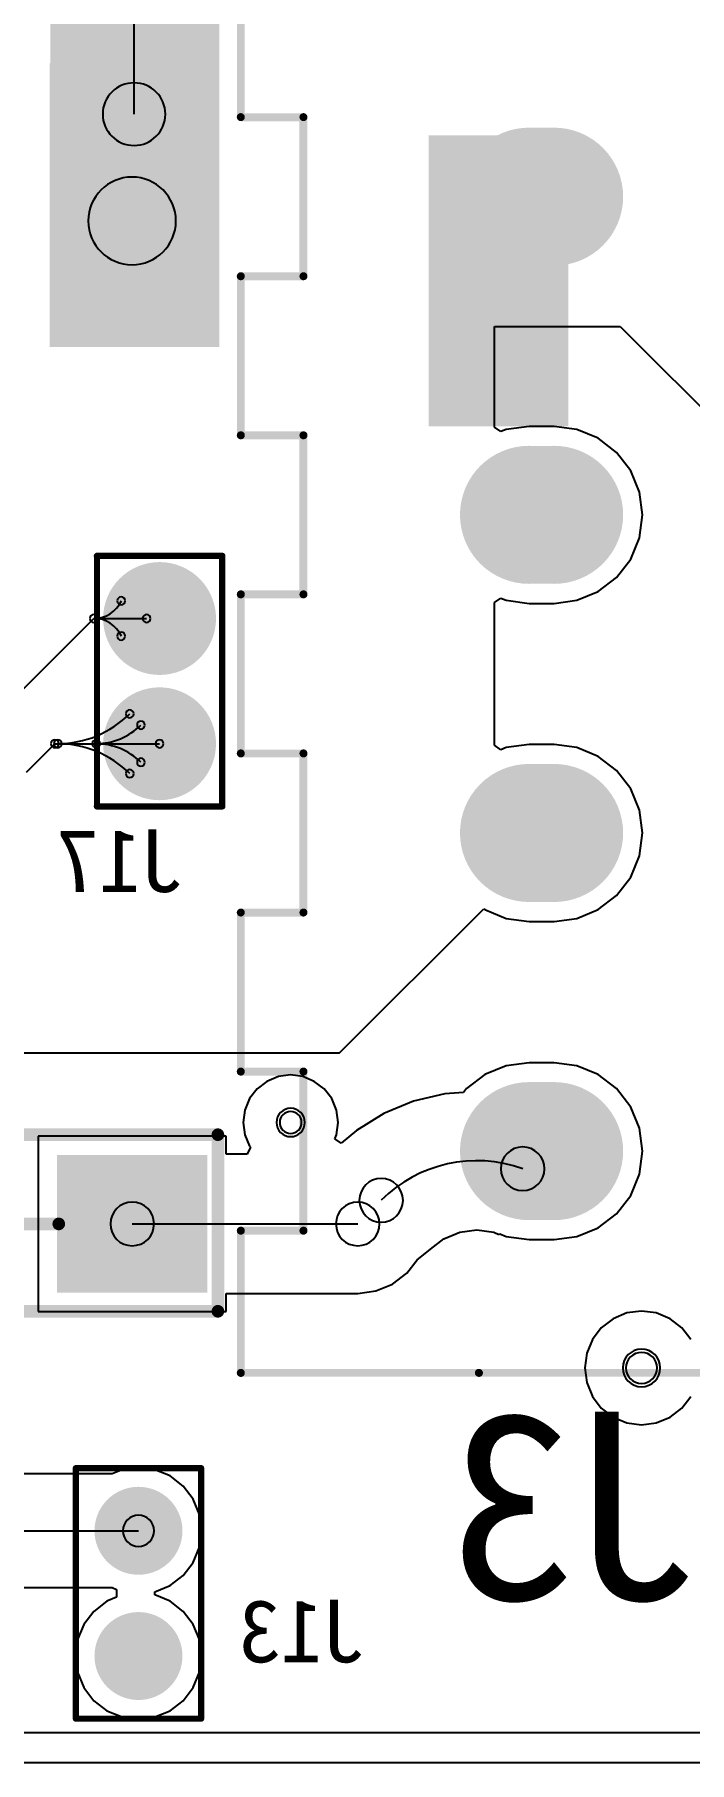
# Model space of a CAD drawing. Header units: inches. Extents: x 32166 to 66782, y 2386 to 7162.
# Drawn here: x 32857.5 to 32904.5, y 2886.6 to 3010.7 of the extents above; entities that cross this region are included whole.
import ezdxf

# ---------------------------------------------------------------- set-up
doc = ezdxf.new("R2010")
doc.units = ezdxf.units.IN
doc.header["$LTSCALE"] = 0.64311
doc.header["$MEASUREMENT"] = 0
for name, color, linetype in [('BOTTOMLAYER', 5, 'CONTINUOUS'), ('BOTTOMOVERLAY', 54, 'CONTINUOUS'), ('BOTTOMPASTE', 16, 'CONTINUOUS'), ('BOTTOMSOLDER', 6, 'CONTINUOUS'), ('KEEPOUTLAYER', 6, 'CONTINUOUS'), ('MULTILAYER', 9, 'CONTINUOUS')]:
    doc.layers.add(name, color=color, linetype=linetype)
doc.styles.get("Standard").update_dxf_attribs({"font": 'txt', "width": 0.8})

msp = doc.modelspace()

# ---------------------------------------------------------------- linework, layer by layer
at = {"layer": 'BOTTOMLAYER'}
for p, q in [((32890.49, 2982.5), (32890.49, 2989.74)), ((32890.49, 2989.74), (32899.53, 2989.74)), ((32899.53, 2989.74), (32941.47, 2947.8)), ((32890.96, 2982.18), (32890.49, 2982.5)), ((32891.33, 2982.34), (32890.96, 2982.18)), ((32892.98, 2982.55), (32891.33, 2982.34)), ((32894.78, 2982.55), (32892.98, 2982.55)), ((32896.42, 2982.34), (32894.78, 2982.55)), ((32897.95, 2981.7), (32896.42, 2982.34)), ((32899.27, 2980.69), (32897.95, 2981.7)), ((32900.28, 2979.37), (32899.27, 2980.69)), ((32900.92, 2977.84), (32900.28, 2979.37)), ((32901.13, 2976.2), (32900.92, 2977.84)), ((32900.92, 2974.55), (32901.13, 2976.2)), ((32900.28, 2973.02), (32900.92, 2974.55)), ((32899.27, 2971.7), (32900.28, 2973.02)), ((32897.95, 2970.69), (32899.27, 2971.7)), ((32890.49, 2969.9), (32890.96, 2970.21)), ((32890.49, 2959.64), (32890.49, 2969.9)), ((32890.96, 2970.21), (32891.33, 2970.06)), ((32891.33, 2970.06), (32892.98, 2969.84)), ((32892.98, 2969.84), (32894.78, 2969.84)), ((32894.78, 2969.84), (32896.42, 2970.06)), ((32896.42, 2970.06), (32897.95, 2970.69)), ((32852.72, 2959.75), (32861.72, 2968.75)), ((32861.72, 2968.75), (32865.51, 2968.75)), ((32856.89, 2957.71), (32858.93, 2959.75)), ((32858.93, 2959.75), (32866.45, 2959.75)), ((32890.96, 2959.32), (32890.49, 2959.64)), ((32891.33, 2959.48), (32890.96, 2959.32)), ((32892.98, 2959.69), (32891.33, 2959.48)), ((32894.78, 2959.69), (32892.98, 2959.69)), ((32896.42, 2959.48), (32894.78, 2959.69)), ((32897.95, 2958.84), (32896.42, 2959.48)), ((32899.27, 2957.83), (32897.95, 2958.84)), ((32900.28, 2956.51), (32899.27, 2957.83)), ((32900.92, 2954.98), (32900.28, 2956.51)), ((32901.13, 2953.34), (32900.92, 2954.98)), ((32900.92, 2951.69), (32901.13, 2953.34)), ((32900.28, 2950.16), (32900.92, 2951.69)), ((32899.27, 2948.84), (32900.28, 2950.16)), ((32897.95, 2947.83), (32899.27, 2948.84)), ((32879.37, 2937.54), (32889.73, 2947.89)), ((32889.73, 2947.89), (32889.8, 2947.83)), ((32889.8, 2947.83), (32891.33, 2947.2)), ((32896.42, 2947.2), (32897.95, 2947.83)), ((32891.33, 2947.2), (32892.98, 2946.98)), ((32892.98, 2946.98), (32894.78, 2946.98)), ((32894.78, 2946.98), (32896.42, 2947.2)), ((32782.18, 2937.54), (32879.37, 2937.54)), ((32891.33, 2936.62), (32889.8, 2935.98)), ((32892.98, 2936.83), (32891.33, 2936.62)), ((32894.78, 2936.83), (32892.98, 2936.83)), ((32896.42, 2936.62), (32894.78, 2936.83)), ((32897.95, 2935.98), (32896.42, 2936.62)), ((32874.16, 2935.49), (32873.46, 2934.95)), ((32874.98, 2935.83), (32874.16, 2935.49)), ((32875.86, 2935.95), (32874.98, 2935.83)), ((32876.74, 2935.83), (32875.86, 2935.95)), ((32877.56, 2935.49), (32876.74, 2935.83)), ((32878.27, 2934.95), (32877.56, 2935.49)), ((32889.8, 2935.98), (32888.48, 2934.97)), ((32899.27, 2934.97), (32897.95, 2935.98)), ((32872.91, 2934.25), (32872.57, 2933.43)), ((32873.46, 2934.95), (32872.91, 2934.25)), ((32878.81, 2934.25), (32878.27, 2934.95)), ((32879.15, 2933.43), (32878.81, 2934.25)), ((32884.68, 2934.06), (32882.55, 2933.18)), ((32886.93, 2934.6), (32884.68, 2934.06)), ((32888.28, 2934.7), (32886.93, 2934.6)), ((32888.48, 2934.97), (32888.28, 2934.7)), ((32900.28, 2933.65), (32899.27, 2934.97)), ((32872.57, 2933.43), (32872.46, 2932.54)), ((32872.46, 2932.54), (32872.57, 2931.66)), ((32879.27, 2932.54), (32879.15, 2933.43)), ((32879.15, 2931.66), (32879.27, 2932.54)), ((32882.55, 2933.18), (32880.59, 2931.97)), ((32900.92, 2932.12), (32900.28, 2933.65)), ((32871.23, 2931.55), (32857.73, 2931.55)), ((32857.73, 2931.55), (32857.73, 2918.95)), ((32871.23, 2930.25), (32871.23, 2931.55)), ((32872.57, 2931.66), (32872.91, 2930.84)), ((32879.03, 2931.37), (32879.15, 2931.66)), ((32879.49, 2931.04), (32879.03, 2931.37)), ((32880.59, 2931.97), (32879.49, 2931.04)), ((32901.13, 2930.48), (32900.92, 2932.12)), ((32872.73, 2930.25), (32871.23, 2930.25)), ((32872.98, 2930.76), (32872.73, 2930.25)), ((32872.91, 2930.84), (32872.98, 2930.76)), ((32900.92, 2928.83), (32901.13, 2930.48)), ((32900.28, 2927.3), (32900.92, 2928.83)), ((32899.27, 2925.98), (32900.28, 2927.3)), ((32864.48, 2925.25), (32880.68, 2925.25)), ((32897.95, 2924.97), (32899.27, 2925.98)), ((32885.9, 2923.44), (32886.86, 2924.18)), ((32886.86, 2924.18), (32888, 2924.65)), ((32888, 2924.65), (32889.23, 2924.82)), ((32889.23, 2924.82), (32890.45, 2924.65)), ((32890.45, 2924.65), (32890.82, 2924.5)), ((32890.82, 2924.5), (32890.88, 2924.53)), ((32890.82, 2924.5), (32890.82, 2924.5)), ((32890.88, 2924.53), (32890.88, 2924.53)), ((32890.88, 2924.53), (32891.33, 2924.34)), ((32891.33, 2924.34), (32892.98, 2924.12)), ((32892.98, 2924.12), (32894.78, 2924.12)), ((32894.78, 2924.12), (32896.42, 2924.34)), ((32896.42, 2924.34), (32897.95, 2924.97)), ((32884.21, 2921.72), (32884.94, 2922.68)), ((32884.94, 2922.68), (32885.89, 2923.41)), ((32885.89, 2923.41), (32885.9, 2923.44)), ((32885.89, 2923.41), (32885.89, 2923.41)), ((32883.17, 2920.93), (32884.21, 2921.72)), ((32871.23, 2918.95), (32871.23, 2920.26)), ((32871.23, 2920.26), (32880.68, 2920.26)), ((32880.68, 2920.26), (32881.97, 2920.43)), ((32881.97, 2920.43), (32883.17, 2920.93)), ((32857.73, 2918.95), (32871.23, 2918.95)), ((32901.06, 2918.99), (32900.01, 2918.85)), ((32902.12, 2918.85), (32901.06, 2918.99)), ((32898.17, 2917.79), (32897.53, 2916.95)), ((32899.02, 2918.44), (32898.17, 2917.79)), ((32900.01, 2918.85), (32899.02, 2918.44)), ((32903.11, 2918.44), (32902.12, 2918.85)), ((32903.95, 2917.79), (32903.11, 2918.44)), ((32904.6, 2916.95), (32903.95, 2917.79)), ((32897.53, 2916.95), (32897.12, 2915.96)), ((32897.12, 2915.96), (32896.98, 2914.9)), ((32896.98, 2914.9), (32897.12, 2913.85)), ((32897.12, 2913.85), (32897.53, 2912.86)), ((32897.53, 2912.86), (32898.17, 2912.02)), ((32903.95, 2912.02), (32904.6, 2912.86)), ((32898.17, 2912.02), (32899.02, 2911.37)), ((32903.11, 2911.37), (32903.95, 2912.02)), ((32899.02, 2911.37), (32900.01, 2910.96)), ((32900.01, 2910.96), (32901.06, 2910.82)), ((32901.06, 2910.82), (32902.12, 2910.96)), ((32902.12, 2910.96), (32903.11, 2911.37)), ((32864.93, 2907.74), (32863.75, 2907.59)), ((32866.1, 2907.59), (32864.93, 2907.74)), ((32863.03, 2907.29), (32835.9, 2907.29)), ((32863.75, 2907.59), (32863.03, 2907.29)), ((32867.2, 2907.14), (32866.1, 2907.59)), ((32868.14, 2906.41), (32867.2, 2907.14)), ((32868.86, 2905.47), (32868.14, 2906.41)), ((32869.31, 2904.38), (32868.86, 2905.47)), ((32869.47, 2903.2), (32869.31, 2904.38)), ((32833.74, 2903.2), (32864.93, 2903.2)), ((32869.31, 2902.03), (32869.47, 2903.2)), ((32868.86, 2900.93), (32869.31, 2902.03)), ((32868.14, 2899.99), (32868.86, 2900.93)), ((32847.46, 2899.12), (32863.03, 2899.12)), ((32863.03, 2899.12), (32863.34, 2898.99)), ((32866.1, 2898.82), (32867.2, 2899.27)), ((32867.2, 2899.27), (32868.14, 2899.99)), ((32862.66, 2898.14), (32861.72, 2897.41)), ((32863.34, 2898.42), (32862.66, 2898.14)), ((32863.34, 2898.99), (32863.34, 2898.42)), ((32866.1, 2898.59), (32866.1, 2898.82)), ((32867.2, 2898.14), (32866.1, 2898.59)), ((32868.14, 2897.41), (32867.2, 2898.14)), ((32861.72, 2897.41), (32861, 2896.47)), ((32868.86, 2896.47), (32868.14, 2897.41)), ((32860.54, 2895.38), (32860.39, 2894.2)), ((32861, 2896.47), (32860.54, 2895.38)), ((32869.31, 2895.38), (32868.86, 2896.47)), ((32869.47, 2894.2), (32869.31, 2895.38)), ((32860.39, 2894.2), (32860.54, 2893.03)), ((32869.31, 2893.03), (32869.47, 2894.2)), ((32860.54, 2893.03), (32861, 2891.93)), ((32868.86, 2891.93), (32869.31, 2893.03)), ((32861, 2891.93), (32861.72, 2890.99)), ((32868.14, 2890.99), (32868.86, 2891.93)), ((32861.72, 2890.99), (32862.66, 2890.27)), ((32867.2, 2890.27), (32868.14, 2890.99)), ((32862.66, 2890.27), (32863.75, 2889.82)), ((32863.75, 2889.82), (32864.93, 2889.67)), ((32864.93, 2889.67), (32866.1, 2889.82)), ((32866.1, 2889.82), (32867.2, 2890.27)), ((33155.94, 2888.68), (32729.33, 2888.68))]:
    msp.add_line(p, q, dxfattribs=at)
at = {"layer": 'BOTTOMLAYER', "const_width": 9}
for points in [[(32892.98, 2999.06), (32894.78, 2999.06)], [(32892.98, 2976.2), (32894.78, 2976.2)], [(32892.98, 2953.34), (32894.78, 2953.34)], [(32892.98, 2930.48), (32894.78, 2930.48)]]:
    msp.add_lwpolyline(points, dxfattribs=at)
at = {"layer": 'BOTTOMLAYER'}
for points, const_width in [([(32892.98, 3001.31, 1), (32892.98, 2996.81, 1)], 4.5), ([(32894.78, 3001.31, 1), (32894.78, 2996.81, 1)], 4.5), ([(32892.98, 2978.45, 1), (32892.98, 2973.95, 1)], 4.5), ([(32894.78, 2978.45, 1), (32894.78, 2973.95, 1)], 4.5), ([(32864.65, 2968.75, 1), (32868.25, 2968.75, 1)], 3.6), ([(32864.65, 2959.75, 1), (32868.25, 2959.75, 1)], 3.6), ([(32892.98, 2955.59, 1), (32892.98, 2951.09, 1)], 4.5), ([(32894.78, 2955.59, 1), (32894.78, 2951.09, 1)], 4.5), ([(32892.98, 2932.73, 1), (32892.98, 2928.23, 1)], 4.5), ([(32894.78, 2932.73, 1), (32894.78, 2928.23, 1)], 4.5), ([(32866.28, 2903.2, 1), (32863.58, 2903.2, 1)], 2.7), ([(32866.28, 2894.2, 1), (32863.58, 2894.2, 1)], 2.7)]:
    msp.add_lwpolyline(points, format="xyb", close=True, dxfattribs=dict(at, const_width=const_width))
for centre, radius, start, end in [((32864.47, 2997.32), 3.15, 0, 180), ((32864.47, 2997.32), 3.15, 180, 0), ((32861.72, 2970.93), 2.18, 269.9999, 335.2899), ((32861.72, 2970.93), 2.18, 269.9999, 335.2899), ((32863.69, 2970.02), 0.286, 0, 180), ((32863.69, 2970.02), 0.286, 0, 180), ((32863.69, 2970.02), 0.286, 180, 0), ((32863.69, 2970.02), 0.286, 180, 0), ((32861.72, 2968.75), 0.286, 0, 180), ((32861.72, 2968.75), 0.286, 0, 180), ((32861.72, 2968.75), 0.286, 0, 180), ((32861.72, 2968.75), 0.286, 0, 180), ((32861.72, 2968.75), 0.286, 0, 180), ((32861.72, 2968.75), 0.286, 0, 180), ((32861.72, 2968.75), 0.286, 180, 0), ((32861.72, 2968.75), 0.286, 180, 0), ((32861.72, 2968.75), 0.286, 180, 0), ((32861.72, 2968.75), 0.286, 180, 0), ((32861.72, 2968.75), 0.286, 180, 0), ((32861.72, 2968.75), 0.286, 180, 0), ((32861.72, 2966.58), 2.18, 24.7101, 90.0001), ((32861.72, 2966.58), 2.18, 24.7101, 90.0001), ((32865.51, 2968.75), 0.286, 0, 180), ((32865.51, 2968.75), 0.286, 180, 0), ((32863.69, 2967.49), 0.286, 0, 180), ((32863.69, 2967.49), 0.286, 0, 180), ((32863.69, 2967.49), 0.286, 180, 0), ((32863.69, 2967.49), 0.286, 180, 0), ((32859.13, 2967.07), 7.31, 270, 315), ((32864.3, 2961.9), 0.286, 0, 180), ((32864.3, 2961.9), 0.286, 180, 0), ((32865.11, 2961.09), 0.286, 0, 180), ((32858.93, 2959.75), 0.286, 0, 180), ((32858.93, 2959.75), 0.286, 0, 180), ((32859.13, 2959.75), 0.286, 0, 180), ((32859.13, 2959.75), 0.286, 0, 180), ((32861.89, 2959.75), 0.286, 0, 180), ((32861.89, 2959.75), 0.286, 0, 180), ((32861.89, 2964.31), 4.55, 269.9999, 314.9999), ((32865.11, 2961.09), 0.286, 180, 0), ((32866.45, 2959.75), 0.286, 0, 180), ((32858.93, 2959.75), 0.286, 180, 0), ((32858.93, 2959.75), 0.286, 180, 0), ((32859.13, 2959.75), 0.286, 180, 0), ((32859.13, 2959.75), 0.286, 180, 0), ((32859.13, 2952.44), 7.31, 45, 90), ((32861.89, 2959.75), 0.286, 180, 0), ((32861.89, 2959.75), 0.286, 180, 0), ((32861.89, 2955.2), 4.55, 45.0001, 90.0001), ((32865.11, 2958.42), 0.286, 0, 180), ((32866.45, 2959.75), 0.286, 180, 0), ((32864.3, 2957.61), 0.286, 0, 180), ((32864.3, 2957.61), 0.286, 180, 0), ((32865.11, 2958.42), 0.286, 180, 0), ((32875.86, 2932.54), 0.788, 0, 180), ((32875.86, 2932.54), 0.788, 180, 0), ((32892.52, 2929.21), 1.57, 0, 180), ((32889.23, 2920.08), 9.71, 70.175, 135), ((32892.52, 2929.21), 1.57, 180, 0), ((32882.36, 2926.94), 1.57, 0, 180), ((32864.48, 2925.25), 1.57, 0, 180), ((32880.68, 2925.25), 1.57, 0, 180), ((32882.36, 2926.94), 1.57, 180, 0), ((32864.48, 2925.25), 1.57, 180, 0), ((32880.68, 2925.25), 1.57, 180, 0), ((32901.06, 2914.9), 1.12, 0, 180), ((32901.06, 2914.9), 1.12, 180, 0), ((32864.93, 2903.2), 1.12, 0, 180), ((32864.93, 2903.2), 1.12, 180, 0)]:
    msp.add_arc(centre, radius, start, end, dxfattribs=at)
for points in [[(32858.59, 2990.8), (32870.74, 2990.8), (32858.59, 3026.8), (32870.74, 3026.8)], [(32885.76, 2982.55), (32895.8, 2982.55), (32885.76, 3003.46), (32895.8, 3003.46)], [(32869.43, 2929.75), (32859.53, 2929.75), (32869.43, 2920.75), (32859.53, 2920.75)]]:
    msp.add_solid(points, dxfattribs=at)
at = {"layer": 'BOTTOMOVERLAY'}
for points, const_width in [([(32872.28, 3004.77), (32872.28, 3016.2)], 0.572), ([(32872.28, 3004.77), (32876.78, 3004.77)], 0.572), ([(32876.78, 2993.34), (32876.78, 3004.77)], 0.572), ([(32872.28, 2993.34), (32876.78, 2993.34)], 0.572), ([(32872.28, 2981.91), (32872.28, 2993.34)], 0.572), ([(32872.28, 2981.91), (32876.78, 2981.91)], 0.572), ([(32876.78, 2970.48), (32876.78, 2981.91)], 0.572), ([(32861.95, 2973.25), (32861.95, 2955.25)], 0.45), ([(32870.95, 2973.25), (32861.95, 2973.25)], 0.45), ([(32870.95, 2973.25), (32870.95, 2955.25)], 0.45), ([(32872.28, 2970.48), (32876.78, 2970.48)], 0.572), ([(32872.28, 2959.05), (32872.28, 2970.48)], 0.572), ([(32872.28, 2959.05), (32876.78, 2959.05)], 0.572), ([(32876.78, 2947.62), (32876.78, 2959.05)], 0.572), ([(32870.95, 2955.25), (32861.95, 2955.25)], 0.45), ([(32872.28, 2947.62), (32876.78, 2947.62)], 0.572), ([(32872.28, 2936.19), (32872.28, 2947.62)], 0.572), ([(32872.28, 2936.19), (32876.78, 2936.19)], 0.572), ([(32876.78, 2924.76), (32876.78, 2936.19)], 0.572), ([(32870.64, 2931.66), (32837.95, 2931.66)], 0.914), ([(32870.64, 2931.66), (32870.64, 2918.97)], 0.914), ([(32859.21, 2925.25), (32856.58, 2925.25)], 0.914), ([(32872.28, 2924.76), (32876.78, 2924.76)], 0.572), ([(32872.28, 2914.55), (32872.28, 2924.76)], 0.572), ([(32870.64, 2918.97), (32837.95, 2918.97)], 0.914), ([(32872.28, 2914.55), (32889.38, 2914.55)], 0.572), ([(32889.38, 2914.55), (32910.98, 2914.55)], 0.572), ([(32860.43, 2889.7), (32860.43, 2907.7)], 0.45), ([(32860.43, 2907.7), (32869.43, 2907.7)], 0.45), ([(32869.43, 2889.7), (32869.43, 2907.7)], 0.45), ([(32860.43, 2889.7), (32869.43, 2889.7)], 0.45)]:
    msp.add_lwpolyline(points, dxfattribs=dict(at, const_width=const_width))
for points, const_width in [([(32872.28, 3004.92, 1), (32872.28, 3004.63, 1)], 0.286), ([(32872.28, 3004.92, 1), (32872.28, 3004.63, 1)], 0.286), ([(32876.78, 3004.92, 1), (32876.78, 3004.63, 1)], 0.286), ([(32876.78, 3004.92, 1), (32876.78, 3004.63, 1)], 0.286), ([(32872.28, 2993.49, 1), (32872.28, 2993.2, 1)], 0.286), ([(32872.28, 2993.49, 1), (32872.28, 2993.2, 1)], 0.286), ([(32876.78, 2993.49, 1), (32876.78, 2993.2, 1)], 0.286), ([(32876.78, 2993.49, 1), (32876.78, 2993.2, 1)], 0.286), ([(32872.28, 2982.06, 1), (32872.28, 2981.77, 1)], 0.286), ([(32872.28, 2982.06, 1), (32872.28, 2981.77, 1)], 0.286), ([(32876.78, 2982.06, 1), (32876.78, 2981.77, 1)], 0.286), ([(32876.78, 2982.06, 1), (32876.78, 2981.77, 1)], 0.286), ([(32861.83, 2973.25, 1), (32862.06, 2973.25, 1)], 0.225), ([(32861.83, 2973.25, 1), (32862.06, 2973.25, 1)], 0.225), ([(32870.83, 2973.25, 1), (32871.06, 2973.25, 1)], 0.225), ([(32870.83, 2973.25, 1), (32871.06, 2973.25, 1)], 0.225), ([(32872.28, 2970.63, 1), (32872.28, 2970.34, 1)], 0.286), ([(32872.28, 2970.63, 1), (32872.28, 2970.34, 1)], 0.286), ([(32876.78, 2970.63, 1), (32876.78, 2970.34, 1)], 0.286), ([(32876.78, 2970.63, 1), (32876.78, 2970.34, 1)], 0.286), ([(32872.28, 2959.2, 1), (32872.28, 2958.91, 1)], 0.286), ([(32872.28, 2959.2, 1), (32872.28, 2958.91, 1)], 0.286), ([(32876.78, 2959.2, 1), (32876.78, 2958.91, 1)], 0.286), ([(32876.78, 2959.2, 1), (32876.78, 2958.91, 1)], 0.286), ([(32861.83, 2955.25, 1), (32862.06, 2955.25, 1)], 0.225), ([(32861.83, 2955.25, 1), (32862.06, 2955.25, 1)], 0.225), ([(32870.83, 2955.25, 1), (32871.06, 2955.25, 1)], 0.225), ([(32870.83, 2955.25, 1), (32871.06, 2955.25, 1)], 0.225), ([(32872.28, 2947.77, 1), (32872.28, 2947.48, 1)], 0.286), ([(32872.28, 2947.77, 1), (32872.28, 2947.48, 1)], 0.286), ([(32876.78, 2947.77, 1), (32876.78, 2947.48, 1)], 0.286), ([(32876.78, 2947.77, 1), (32876.78, 2947.48, 1)], 0.286), ([(32872.28, 2936.34, 1), (32872.28, 2936.05, 1)], 0.286), ([(32872.28, 2936.34, 1), (32872.28, 2936.05, 1)], 0.286), ([(32876.78, 2936.34, 1), (32876.78, 2936.05, 1)], 0.286), ([(32876.78, 2936.34, 1), (32876.78, 2936.05, 1)], 0.286), ([(32870.86, 2931.66, 1), (32870.41, 2931.66, 1)], 0.457), ([(32870.86, 2931.66, 1), (32870.41, 2931.66, 1)], 0.457), ([(32859.43, 2925.25, 1), (32858.98, 2925.25, 1)], 0.457), ([(32872.28, 2924.91, 1), (32872.28, 2924.62, 1)], 0.286), ([(32872.28, 2924.91, 1), (32872.28, 2924.62, 1)], 0.286), ([(32876.78, 2924.91, 1), (32876.78, 2924.62, 1)], 0.286), ([(32876.78, 2924.91, 1), (32876.78, 2924.62, 1)], 0.286), ([(32870.86, 2918.97, 1), (32870.41, 2918.97, 1)], 0.457), ([(32870.86, 2918.97, 1), (32870.41, 2918.97, 1)], 0.457), ([(32872.28, 2914.69, 1), (32872.28, 2914.4, 1)], 0.286), ([(32872.28, 2914.69, 1), (32872.28, 2914.4, 1)], 0.286), ([(32889.38, 2914.69, 1), (32889.38, 2914.4, 1)], 0.286), ([(32889.38, 2914.69, 1), (32889.38, 2914.4, 1)], 0.286), ([(32860.54, 2907.7, 1), (32860.32, 2907.7, 1)], 0.225), ([(32860.54, 2907.7, 1), (32860.32, 2907.7, 1)], 0.225), ([(32869.54, 2907.7, 1), (32869.32, 2907.7, 1)], 0.225), ([(32869.54, 2907.7, 1), (32869.32, 2907.7, 1)], 0.225), ([(32860.54, 2889.7, 1), (32860.32, 2889.7, 1)], 0.225), ([(32860.54, 2889.7, 1), (32860.32, 2889.7, 1)], 0.225), ([(32869.54, 2889.7, 1), (32869.32, 2889.7, 1)], 0.225), ([(32869.54, 2889.7, 1), (32869.32, 2889.7, 1)], 0.225)]:
    msp.add_lwpolyline(points, format="xyb", close=True, dxfattribs=dict(at, const_width=const_width))
at = {"layer": 'BOTTOMPASTE'}
msp.add_solid([(32869.43, 2929.75), (32859.53, 2929.75), (32869.43, 2920.75), (32859.53, 2920.75)], dxfattribs=at)
at = {"layer": 'BOTTOMSOLDER'}
msp.add_line((32864.61, 3004.99), (32864.61, 3020.88), dxfattribs=at)
at = {"layer": 'BOTTOMSOLDER', "const_width": 9.91}
for points in [[(32892.98, 2999.06), (32894.78, 2999.06)], [(32892.98, 2976.2), (32894.78, 2976.2)], [(32892.98, 2953.34), (32894.78, 2953.34)], [(32892.98, 2930.48), (32894.78, 2930.48)]]:
    msp.add_lwpolyline(points, dxfattribs=at)
at = {"layer": 'BOTTOMSOLDER'}
for points, const_width in [([(32892.98, 3001.54, 1), (32892.98, 2996.58, 1)], 4.96), ([(32894.78, 3001.54, 1), (32894.78, 2996.58, 1)], 4.96), ([(32892.98, 2978.68, 1), (32892.98, 2973.72, 1)], 4.96), ([(32894.78, 2978.68, 1), (32894.78, 2973.72, 1)], 4.96), ([(32864.42, 2968.75, 1), (32868.47, 2968.75, 1)], 4.06), ([(32864.42, 2959.75, 1), (32868.47, 2959.75, 1)], 4.06), ([(32892.98, 2955.82, 1), (32892.98, 2950.86, 1)], 4.96), ([(32894.78, 2955.82, 1), (32894.78, 2950.86, 1)], 4.96), ([(32892.98, 2932.96, 1), (32892.98, 2928, 1)], 4.96), ([(32894.78, 2932.96, 1), (32894.78, 2928, 1)], 4.96), ([(32866.51, 2903.2, 1), (32863.35, 2903.2, 1)], 3.16), ([(32866.51, 2894.2, 1), (32863.35, 2894.2, 1)], 3.16)]:
    msp.add_lwpolyline(points, format="xyb", close=True, dxfattribs=dict(at, const_width=const_width))
for centre, radius, start, end in [((32864.61, 3004.99), 2.25, 0, 180), ((32864.61, 3004.99), 2.25, 180, 0), ((32875.86, 2932.54), 1.02, 0, 180), ((32875.86, 2932.54), 1.02, 180, 0), ((32901.06, 2914.9), 1.35, 0, 180), ((32901.06, 2914.9), 1.35, 180, 0)]:
    msp.add_arc(centre, radius, start, end, dxfattribs=at)
for points in [[(32858.54, 2988.25), (32870.73, 2988.25), (32858.54, 3008.64), (32870.73, 3008.64)], [(32869.88, 2930.21), (32859.07, 2930.21), (32869.88, 2920.3), (32859.07, 2920.3)]]:
    msp.add_solid(points, dxfattribs=at)
at = {"layer": 'KEEPOUTLAYER'}
msp.add_line((32666.61, 2886.55), (34174.11, 2886.55), dxfattribs=at)
at = {"layer": 'MULTILAYER', "const_width": 9}
for points in [[(32892.98, 2999.06), (32894.78, 2999.06)], [(32892.98, 2976.2), (32894.78, 2976.2)], [(32892.98, 2953.34), (32894.78, 2953.34)], [(32892.98, 2930.48), (32894.78, 2930.48)]]:
    msp.add_lwpolyline(points, dxfattribs=at)
at = {"layer": 'MULTILAYER'}
for points, const_width in [([(32892.98, 3001.31, 1), (32892.98, 2996.81, 1)], 4.5), ([(32894.78, 3001.31, 1), (32894.78, 2996.81, 1)], 4.5), ([(32892.98, 2978.45, 1), (32892.98, 2973.95, 1)], 4.5), ([(32894.78, 2978.45, 1), (32894.78, 2973.95, 1)], 4.5), ([(32864.65, 2968.75, 1), (32868.25, 2968.75, 1)], 3.6), ([(32864.65, 2959.75, 1), (32868.25, 2959.75, 1)], 3.6), ([(32892.98, 2955.59, 1), (32892.98, 2951.09, 1)], 4.5), ([(32894.78, 2955.59, 1), (32894.78, 2951.09, 1)], 4.5), ([(32892.98, 2932.73, 1), (32892.98, 2928.23, 1)], 4.5), ([(32894.78, 2932.73, 1), (32894.78, 2928.23, 1)], 4.5), ([(32866.28, 2903.2, 1), (32863.58, 2903.2, 1)], 2.7), ([(32866.28, 2894.2, 1), (32863.58, 2894.2, 1)], 2.7)]:
    msp.add_lwpolyline(points, format="xyb", close=True, dxfattribs=dict(at, const_width=const_width))
for centre, radius, start, end in [((32864.47, 2997.32), 3.15, 0, 180), ((32864.47, 2997.32), 3.15, 180, 0), ((32875.86, 2932.54), 0.788, 0, 180), ((32875.86, 2932.54), 0.788, 180, 0), ((32901.06, 2914.9), 1.12, 0, 180), ((32901.06, 2914.9), 1.12, 180, 0)]:
    msp.add_arc(centre, radius, start, end, dxfattribs=at)

# ---------------------------------------------------------------- texts
at = {"layer": 'BOTTOMOVERLAY', "text_generation_flag": 2}
for s, height, p in [('J17', 4.5, (32868.21, 2949.1)), ('J3', 13.5, (32905.43, 2898.25)), ('J13', 4.5, (32881.26, 2893.75))]:
    msp.add_text(s, height=height, rotation=360, dxfattribs=at).set_placement(p)

doc.saveas('drawing.dxf')
